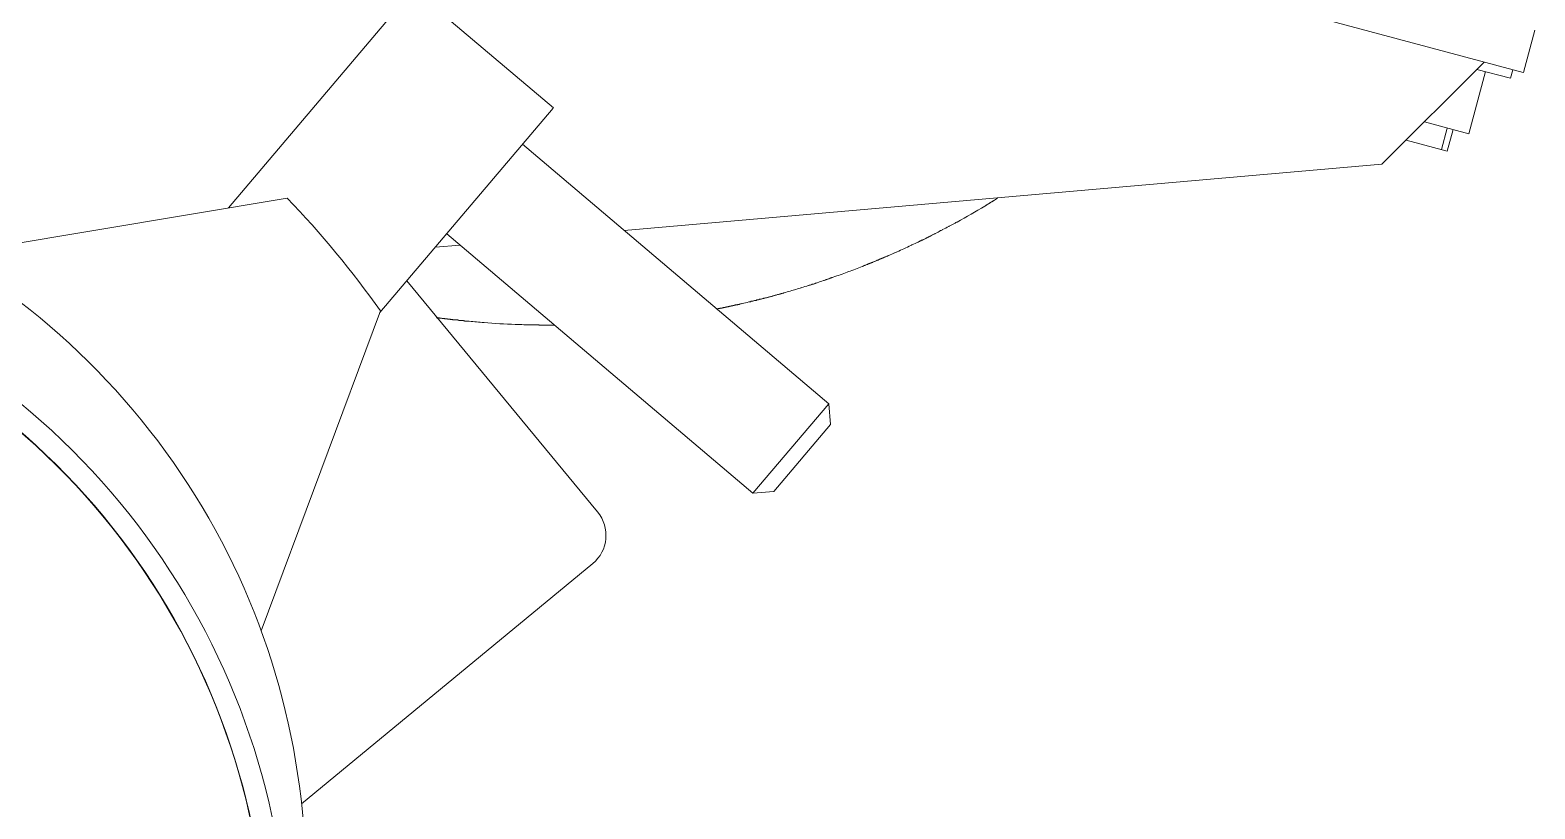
# Model space of a CAD drawing. Header units: millimetres. Extents: x 5194 to 16594, y 329 to 7592.
# Drawn here: x 11515.8 to 11721, y 3359.6 to 3465.9 of the extents above; entities that cross this region are included whole.
import ezdxf

# ---------------------------------------------------------------- set-up
doc = ezdxf.new("R2010")
doc.units = ezdxf.units.MM
doc.header["$MEASUREMENT"] = 0
doc.layers.add('PDF_Geometry', color=7, linetype='Continuous', true_color=0x231f20)

msp = doc.modelspace()

# ---------------------------------------------------------------- linework, layer by layer
at = {"layer": 'PDF_Geometry', "color": 0, "lineweight": 9}
for p, q in [((11719.45, 3460.09), (11654.73, 3477.43)), ((11568.09, 3471.42), (11542.83, 3441.62)), ((11568.09, 3471.4), (11587.16, 3455.25)), ((11721.03, 3465.87), (11719.46, 3460.09)), ((11714.13, 3461.5), (11700.17, 3447.56)), ((11717.69, 3459.31), (11713.13, 3460.52)), ((11718, 3460.46), (11717.68, 3459.31)), ((11714.31, 3460.21), (11712.02, 3451.71)), ((11587.15, 3455.24), (11563.51, 3427.36)), ((11712.03, 3451.71), (11705.95, 3453.35)), ((11709.08, 3452.51), (11708.29, 3449.59)), ((11709.08, 3449.36), (11709.87, 3452.3)), ((11582.93, 3450.29), (11624.74, 3414.89)), ((11703.46, 3450.86), (11709.08, 3449.36)), ((11700.17, 3447.57), (11596.83, 3438.53)), ((11504.92, 3435.25), (11550.87, 3442.96)), ((11646.08, 3441.91), (11646.01, 3441.87)), ((11646.12, 3441.93), (11646.08, 3441.91)), ((11646.19, 3441.98), (11646.12, 3441.93)), ((11646.24, 3441.98), (11646.19, 3441.98)), ((11646.26, 3442), (11646.24, 3442)), ((11646.24, 3442), (11646.24, 3441.98)), ((11646.28, 3442), (11646.26, 3442)), ((11646.3, 3442.02), (11646.28, 3442.02)), ((11646.28, 3442.02), (11646.28, 3442)), ((11646.33, 3442.07), (11646.3, 3442.07)), ((11646.3, 3442.07), (11646.3, 3442.05)), ((11646.3, 3442.05), (11646.3, 3442.02)), ((11646.35, 3442.07), (11646.33, 3442.07)), ((11646.39, 3442.09), (11646.35, 3442.07)), ((11646.42, 3442.11), (11646.39, 3442.11)), ((11646.39, 3442.11), (11646.39, 3442.09)), ((11646.44, 3442.14), (11646.42, 3442.11)), ((11646.46, 3442.14), (11646.44, 3442.14)), ((11646.48, 3442.16), (11646.46, 3442.14)), ((11646.51, 3442.18), (11646.48, 3442.16)), ((11646.53, 3442.18), (11646.51, 3442.18)), ((11646.57, 3442.2), (11646.53, 3442.18)), ((11646.6, 3442.23), (11646.57, 3442.23)), ((11646.57, 3442.23), (11646.57, 3442.2)), ((11646.62, 3442.25), (11646.6, 3442.23)), ((11646.64, 3442.25), (11646.62, 3442.25)), ((11646.66, 3442.27), (11646.64, 3442.25)), ((11646.69, 3442.29), (11646.66, 3442.27)), ((11646.71, 3442.29), (11646.69, 3442.29)), ((11646.75, 3442.32), (11646.71, 3442.29)), ((11646.78, 3442.34), (11646.75, 3442.32)), ((11646.8, 3442.36), (11646.78, 3442.34)), ((11646.82, 3442.36), (11646.8, 3442.36)), ((11646.84, 3442.36), (11646.82, 3442.36)), ((11646.87, 3442.41), (11646.84, 3442.38)), ((11646.84, 3442.38), (11646.84, 3442.36)), ((11646.89, 3442.41), (11646.87, 3442.41)), ((11646.93, 3442.43), (11646.89, 3442.43)), ((11646.89, 3442.43), (11646.89, 3442.41)), ((11646.96, 3442.45), (11646.93, 3442.43)), ((11646.98, 3442.45), (11646.96, 3442.45)), ((11647, 3442.45), (11646.98, 3442.45)), ((11647.02, 3442.47), (11647, 3442.45)), ((11647.05, 3442.5), (11647.02, 3442.5)), ((11647.02, 3442.5), (11647.02, 3442.47)), ((11647.07, 3442.5), (11647.05, 3442.5)), ((11647.11, 3442.52), (11647.07, 3442.5)), ((11647.16, 3442.56), (11647.11, 3442.54)), ((11647.11, 3442.54), (11647.11, 3442.52)), ((11647.18, 3442.56), (11647.16, 3442.56)), ((11647.2, 3442.59), (11647.18, 3442.56)), ((11647.22, 3442.61), (11647.2, 3442.59)), ((11647.25, 3442.61), (11647.22, 3442.61)), ((11647.27, 3442.63), (11647.25, 3442.61)), ((11647.31, 3442.68), (11647.27, 3442.65)), ((11647.27, 3442.65), (11647.27, 3442.63)), ((11647.34, 3442.68), (11647.31, 3442.68)), ((11647.36, 3442.68), (11647.34, 3442.68)), ((11647.38, 3442.72), (11647.36, 3442.7)), ((11647.36, 3442.7), (11647.36, 3442.68)), ((11647.4, 3442.72), (11647.38, 3442.72)), ((11647.43, 3442.74), (11647.4, 3442.74)), ((11647.4, 3442.74), (11647.4, 3442.72)), ((11647.45, 3442.74), (11647.43, 3442.74)), ((11647.49, 3442.77), (11647.45, 3442.77)), ((11647.45, 3442.77), (11647.45, 3442.74)), ((11647.52, 3442.79), (11647.49, 3442.79)), ((11647.49, 3442.79), (11647.49, 3442.77)), ((11647.54, 3442.79), (11647.52, 3442.79)), ((11647.56, 3442.83), (11647.54, 3442.81)), ((11647.54, 3442.81), (11647.54, 3442.79)), ((11647.58, 3442.83), (11647.56, 3442.83)), ((11647.61, 3442.86), (11647.58, 3442.86)), ((11647.58, 3442.86), (11647.58, 3442.83)), ((11647.63, 3442.86), (11647.61, 3442.86)), ((11647.67, 3442.9), (11647.63, 3442.88)), ((11647.63, 3442.88), (11647.63, 3442.86)), ((11647.7, 3442.92), (11647.67, 3442.9)), ((11647.72, 3442.92), (11647.7, 3442.92)), ((11572.61, 3438.08), (11614.37, 3402.68)), ((11638.63, 3437.82), (11638.59, 3437.77)), ((11638.72, 3437.84), (11638.63, 3437.82)), ((11638.79, 3437.86), (11638.72, 3437.84)), ((11638.84, 3437.93), (11638.79, 3437.86)), ((11638.88, 3437.95), (11638.84, 3437.93)), ((11638.97, 3438), (11638.88, 3437.95)), ((11639.06, 3438.02), (11638.97, 3438)), ((11639.11, 3438.04), (11639.06, 3438.02)), ((11639.17, 3438.09), (11639.11, 3438.04)), ((11639.24, 3438.13), (11639.17, 3438.09)), ((11640.05, 3438.54), (11639.98, 3438.52)), ((11640.12, 3438.58), (11640.05, 3438.54)), ((11640.21, 3438.61), (11640.12, 3438.58)), ((11640.25, 3438.65), (11640.21, 3438.61)), ((11641.13, 3439.12), (11641.09, 3439.08)), ((11641.22, 3439.15), (11641.13, 3439.12)), ((11642.01, 3439.6), (11641.94, 3439.55)), ((11642.07, 3439.62), (11642.01, 3439.6)), ((11642.14, 3439.66), (11642.07, 3439.62)), ((11642.21, 3439.69), (11642.14, 3439.66)), ((11574.39, 3436.55), (11571.08, 3436.26)), ((11636, 3436.51), (11635.91, 3436.47)), ((11636.03, 3436.56), (11636, 3436.51)), ((11636.09, 3436.58), (11636.03, 3436.56)), ((11636.95, 3436.96), (11636.88, 3436.94)), ((11636.99, 3437.01), (11636.95, 3436.96)), ((11637.08, 3437.03), (11636.99, 3437.01)), ((11637.13, 3437.08), (11637.08, 3437.03)), ((11637.19, 3437.12), (11637.13, 3437.08)), ((11637.28, 3437.14), (11637.19, 3437.12)), ((11637.35, 3437.19), (11637.28, 3437.14)), ((11637.4, 3437.21), (11637.35, 3437.19)), ((11637.49, 3437.23), (11637.4, 3437.21)), ((11637.55, 3437.28), (11637.49, 3437.23)), ((11637.62, 3437.3), (11637.55, 3437.28)), ((11637.69, 3437.32), (11637.62, 3437.3)), ((11637.76, 3437.37), (11637.69, 3437.32)), ((11637.85, 3437.41), (11637.76, 3437.37)), ((11637.87, 3437.44), (11637.85, 3437.41)), ((11637.96, 3437.48), (11637.87, 3437.44)), ((11638.03, 3437.5), (11637.96, 3437.48)), ((11638.09, 3437.55), (11638.03, 3437.5)), ((11638.14, 3437.57), (11638.09, 3437.55)), ((11638.23, 3437.62), (11638.14, 3437.57)), ((11638.3, 3437.64), (11638.23, 3437.62)), ((11638.36, 3437.68), (11638.3, 3437.64)), ((11638.43, 3437.73), (11638.36, 3437.68)), ((11638.5, 3437.75), (11638.43, 3437.73)), ((11638.59, 3437.77), (11638.5, 3437.75)), ((11629.46, 3433.7), (11629.41, 3433.68)), ((11629.53, 3433.75), (11629.46, 3433.7)), ((11629.62, 3433.75), (11629.53, 3433.75)), ((11629.68, 3433.79), (11629.62, 3433.75)), ((11629.75, 3433.82), (11629.68, 3433.79)), ((11629.84, 3433.86), (11629.75, 3433.82)), ((11629.89, 3433.88), (11629.84, 3433.86)), ((11629.98, 3433.91), (11629.89, 3433.88)), ((11630.04, 3433.93), (11629.98, 3433.91)), ((11630.11, 3433.97), (11630.04, 3433.93)), ((11630.2, 3434), (11630.11, 3433.97)), ((11630.25, 3434.02), (11630.2, 3434)), ((11630.34, 3434.04), (11630.25, 3434.02)), ((11630.38, 3434.06), (11630.34, 3434.04)), ((11630.45, 3434.11), (11630.38, 3434.06)), ((11630.54, 3434.13), (11630.45, 3434.11)), ((11630.58, 3434.18), (11630.54, 3434.13)), ((11630.67, 3434.18), (11630.58, 3434.18)), ((11630.74, 3434.22), (11630.67, 3434.18)), ((11630.81, 3434.24), (11630.74, 3434.22)), ((11630.9, 3434.29), (11630.81, 3434.24)), ((11630.94, 3434.31), (11630.9, 3434.29)), ((11631.03, 3434.33), (11630.94, 3434.31)), ((11631.1, 3434.36), (11631.03, 3434.33)), ((11631.17, 3434.4), (11631.1, 3434.36)), ((11631.26, 3434.42), (11631.17, 3434.4)), ((11631.33, 3434.47), (11631.26, 3434.42)), ((11631.37, 3434.49), (11631.33, 3434.47)), ((11631.44, 3434.49), (11631.37, 3434.49)), ((11631.5, 3434.54), (11631.44, 3434.49)), ((11631.59, 3434.56), (11631.5, 3434.54)), ((11631.66, 3434.6), (11631.59, 3434.56)), ((11631.73, 3434.62), (11631.66, 3434.6)), ((11631.82, 3434.67), (11631.73, 3434.62)), ((11631.86, 3434.69), (11631.82, 3434.67)), ((11631.95, 3434.71), (11631.86, 3434.69)), ((11632.02, 3434.74), (11631.95, 3434.71)), ((11632.09, 3434.78), (11632.02, 3434.74)), ((11632.18, 3434.8), (11632.09, 3434.78)), ((11632.22, 3434.85), (11632.18, 3434.8)), ((11632.27, 3434.87), (11632.22, 3434.85)), ((11632.36, 3434.89), (11632.27, 3434.87)), ((11632.43, 3434.92), (11632.36, 3434.89)), ((11632.47, 3434.96), (11632.43, 3434.92)), ((11632.56, 3434.98), (11632.47, 3434.96)), ((11632.63, 3435.01), (11632.56, 3434.98)), ((11632.72, 3435.03), (11632.63, 3435.01)), ((11632.79, 3435.07), (11632.72, 3435.03)), ((11632.88, 3435.1), (11632.79, 3435.07)), ((11632.92, 3435.14), (11632.88, 3435.1)), ((11633.75, 3435.5), (11633.69, 3435.48)), ((11633.84, 3435.52), (11633.75, 3435.5)), ((11633.89, 3435.57), (11633.84, 3435.52)), ((11633.98, 3435.59), (11633.89, 3435.57)), ((11634.05, 3435.64), (11633.98, 3435.59)), ((11593.18, 3400.13), (11567.16, 3431.66)), ((11624.08, 3431.72), (11623.99, 3431.7)), ((11624.17, 3431.75), (11624.08, 3431.72)), ((11624.22, 3431.77), (11624.17, 3431.75)), ((11624.31, 3431.79), (11624.22, 3431.77)), ((11624.38, 3431.84), (11624.31, 3431.79)), ((11624.44, 3431.84), (11624.38, 3431.84)), ((11624.53, 3431.88), (11624.44, 3431.84)), ((11624.6, 3431.88), (11624.53, 3431.88)), ((11624.67, 3431.93), (11624.6, 3431.88)), ((11624.76, 3431.95), (11624.67, 3431.93)), ((11624.78, 3431.97), (11624.76, 3431.95)), ((11624.87, 3432.02), (11624.78, 3431.97)), ((11624.96, 3432.02), (11624.87, 3432.02)), ((11625.01, 3432.06), (11624.96, 3432.02)), ((11625.1, 3432.06), (11625.01, 3432.06)), ((11625.16, 3432.11), (11625.1, 3432.06)), ((11625.23, 3432.13), (11625.16, 3432.11)), ((11625.32, 3432.15), (11625.23, 3432.13)), ((11627.34, 3432.87), (11627.25, 3432.85)), ((11627.39, 3432.92), (11627.34, 3432.87)), ((11629.32, 3433.64), (11629.28, 3433.61)), ((11629.41, 3433.68), (11629.32, 3433.64)), ((11617.07, 3429.59), (11616.98, 3429.56)), ((11617.11, 3429.61), (11617.07, 3429.59)), ((11617.2, 3429.63), (11617.11, 3429.61)), ((11617.27, 3429.65), (11617.2, 3429.63)), ((11617.31, 3429.65), (11617.27, 3429.65)), ((11617.4, 3429.7), (11617.31, 3429.65)), ((11617.47, 3429.72), (11617.4, 3429.7)), ((11617.56, 3429.72), (11617.47, 3429.72)), ((11617.63, 3429.77), (11617.56, 3429.72)), ((11617.72, 3429.79), (11617.63, 3429.77)), ((11617.79, 3429.79), (11617.72, 3429.79)), ((11617.85, 3429.81), (11617.79, 3429.79)), ((11617.94, 3429.83), (11617.85, 3429.81)), ((11618.01, 3429.86), (11617.94, 3429.83)), ((11618.08, 3429.86), (11618.01, 3429.86)), ((11618.17, 3429.88), (11618.08, 3429.86)), ((11618.21, 3429.92), (11618.17, 3429.88)), ((11618.28, 3429.92), (11618.21, 3429.92)), ((11618.37, 3429.95), (11618.28, 3429.92)), ((11618.46, 3429.97), (11618.37, 3429.95)), ((11618.53, 3429.99), (11618.46, 3429.97)), ((11618.6, 3430.01), (11618.53, 3429.99)), ((11621.97, 3431.03), (11621.9, 3431.03)), ((11622.04, 3431.07), (11621.97, 3431.03)), ((11622.13, 3431.07), (11622.04, 3431.07)), ((11622.19, 3431.09), (11622.13, 3431.07)), ((11622.28, 3431.14), (11622.19, 3431.09)), ((11622.33, 3431.14), (11622.28, 3431.14)), ((11622.42, 3431.18), (11622.33, 3431.14)), ((11622.46, 3431.21), (11622.42, 3431.18)), ((11622.55, 3431.23), (11622.46, 3431.21)), ((11622.64, 3431.23), (11622.55, 3431.23)), ((11622.71, 3431.27), (11622.64, 3431.23)), ((11622.78, 3431.27), (11622.71, 3431.27)), ((11622.87, 3431.32), (11622.78, 3431.27)), ((11622.91, 3431.34), (11622.87, 3431.32)), ((11622.98, 3431.36), (11622.91, 3431.34)), ((11623.07, 3431.39), (11622.98, 3431.36)), ((11623.14, 3431.41), (11623.07, 3431.39)), ((11563.58, 3427.55), (11547.3, 3383.92)), ((11609.42, 3427.81), (11609.4, 3427.81)), ((11609.44, 3427.81), (11609.42, 3427.81)), ((11609.47, 3427.83), (11609.44, 3427.81)), ((11609.51, 3427.83), (11609.47, 3427.83)), ((11609.56, 3427.86), (11609.51, 3427.83)), ((11609.58, 3427.86), (11609.56, 3427.86)), ((11609.6, 3427.86), (11609.58, 3427.86)), ((11609.62, 3427.86), (11609.6, 3427.86)), ((11609.65, 3427.88), (11609.62, 3427.86)), ((11609.69, 3427.88), (11609.65, 3427.88)), ((11609.74, 3427.88), (11609.69, 3427.88)), ((11609.76, 3427.88), (11609.74, 3427.88)), ((11609.78, 3427.9), (11609.76, 3427.88)), ((11609.8, 3427.9), (11609.78, 3427.9)), ((11609.83, 3427.9), (11609.8, 3427.9)), ((11609.85, 3427.9), (11609.83, 3427.9)), ((11609.89, 3427.92), (11609.85, 3427.9)), ((11609.94, 3427.92), (11609.89, 3427.92)), ((11609.98, 3427.92), (11609.94, 3427.92)), ((11610.03, 3427.95), (11609.98, 3427.92)), ((11610.07, 3427.95), (11610.03, 3427.95)), ((11610.1, 3427.95), (11610.07, 3427.95)), ((11610.12, 3427.95), (11610.1, 3427.95)), ((11610.14, 3427.95), (11610.12, 3427.95)), ((11610.16, 3427.95), (11610.14, 3427.95)), ((11610.19, 3427.97), (11610.16, 3427.95)), ((11610.21, 3427.97), (11610.19, 3427.97)), ((11610.25, 3427.97), (11610.21, 3427.97)), ((11610.28, 3427.99), (11610.25, 3427.97)), ((11610.3, 3427.99), (11610.28, 3427.99)), ((11610.32, 3427.99), (11610.3, 3427.99)), ((11610.34, 3428.01), (11610.32, 3427.99)), ((11610.37, 3428.01), (11610.34, 3428.01)), ((11610.39, 3428.01), (11610.37, 3428.01)), ((11610.43, 3428.01), (11610.39, 3428.01)), ((11610.48, 3428.01), (11610.43, 3428.01)), ((11610.52, 3428.04), (11610.48, 3428.01)), ((11610.57, 3428.04), (11610.52, 3428.04)), ((11610.61, 3428.06), (11610.57, 3428.06)), ((11610.57, 3428.06), (11610.57, 3428.04)), ((11610.66, 3428.08), (11610.61, 3428.06)), ((11610.68, 3428.08), (11610.66, 3428.08)), ((11610.7, 3428.08), (11610.68, 3428.08)), ((11610.72, 3428.08), (11610.7, 3428.08)), ((11610.77, 3428.08), (11610.72, 3428.08)), ((11610.81, 3428.1), (11610.77, 3428.1)), ((11610.77, 3428.1), (11610.77, 3428.08)), ((11610.84, 3428.1), (11610.81, 3428.1)), ((11610.86, 3428.1), (11610.84, 3428.1)), ((11610.88, 3428.13), (11610.86, 3428.1)), ((11610.9, 3428.13), (11610.88, 3428.13)), ((11610.93, 3428.13), (11610.9, 3428.13)), ((11610.95, 3428.13), (11610.93, 3428.13)), ((11610.99, 3428.13), (11610.95, 3428.13)), ((11611.02, 3428.13), (11610.99, 3428.13)), ((11611.04, 3428.15), (11611.02, 3428.13)), ((11611.06, 3428.15), (11611.04, 3428.15)), ((11611.08, 3428.15), (11611.06, 3428.15)), ((11611.11, 3428.17), (11611.08, 3428.15)), ((11611.13, 3428.17), (11611.11, 3428.17)), ((11611.17, 3428.17), (11611.13, 3428.17)), ((11611.2, 3428.19), (11611.17, 3428.17)), ((11611.22, 3428.19), (11611.2, 3428.19)), ((11611.24, 3428.19), (11611.22, 3428.19)), ((11611.26, 3428.19), (11611.24, 3428.19)), ((11611.29, 3428.19), (11611.26, 3428.19)), ((11611.31, 3428.19), (11611.29, 3428.19)), ((11611.35, 3428.22), (11611.31, 3428.19)), ((11611.4, 3428.22), (11611.35, 3428.22)), ((11611.42, 3428.24), (11611.4, 3428.24)), ((11611.4, 3428.24), (11611.4, 3428.22)), ((11611.44, 3428.24), (11611.42, 3428.24)), ((11611.47, 3428.24), (11611.44, 3428.24)), ((11611.49, 3428.24), (11611.47, 3428.24)), ((11611.53, 3428.24), (11611.49, 3428.24)), ((11611.56, 3428.26), (11611.53, 3428.24)), ((11611.58, 3428.26), (11611.56, 3428.26)), ((11611.6, 3428.26), (11611.58, 3428.26)), ((11611.62, 3428.26), (11611.6, 3428.26)), ((11611.65, 3428.28), (11611.62, 3428.26)), ((11611.69, 3428.28), (11611.65, 3428.28)), ((11611.71, 3428.31), (11611.69, 3428.31)), ((11611.69, 3428.31), (11611.69, 3428.28)), ((11611.74, 3428.31), (11611.71, 3428.31)), ((11611.76, 3428.31), (11611.74, 3428.31)), ((11611.78, 3428.31), (11611.76, 3428.31)), ((11611.8, 3428.31), (11611.78, 3428.31)), ((11611.83, 3428.33), (11611.8, 3428.31)), ((11611.87, 3428.33), (11611.83, 3428.33)), ((11611.92, 3428.33), (11611.87, 3428.33)), ((11611.96, 3428.35), (11611.92, 3428.35)), ((11611.92, 3428.35), (11611.92, 3428.33)), ((11612.01, 3428.37), (11611.96, 3428.35)), ((11612.05, 3428.37), (11612.01, 3428.37)), ((11612.1, 3428.37), (11612.05, 3428.37)), ((11612.12, 3428.4), (11612.1, 3428.37)), ((11612.14, 3428.4), (11612.12, 3428.4)), ((11612.19, 3428.4), (11612.14, 3428.4)), ((11612.23, 3428.4), (11612.19, 3428.4)), ((11612.28, 3428.4), (11612.23, 3428.4)), ((11612.3, 3428.42), (11612.28, 3428.4)), ((11612.34, 3428.44), (11612.3, 3428.42)), ((11612.41, 3428.44), (11612.34, 3428.44)), ((11612.48, 3428.44), (11612.41, 3428.44)), ((11612.55, 3428.46), (11612.48, 3428.44)), ((11612.57, 3428.49), (11612.55, 3428.46)), ((11612.66, 3428.51), (11612.57, 3428.49)), ((11612.73, 3428.51), (11612.66, 3428.51)), ((11612.79, 3428.53), (11612.73, 3428.51)), ((11612.88, 3428.55), (11612.79, 3428.53)), ((11612.93, 3428.55), (11612.88, 3428.55)), ((11613.9, 3428.8), (11613.81, 3428.78)), ((11613.96, 3428.8), (11613.9, 3428.8)), ((11614.03, 3428.82), (11613.96, 3428.8)), ((11614.12, 3428.87), (11614.03, 3428.82)), ((11614.21, 3428.87), (11614.12, 3428.87)), ((11614.3, 3428.87), (11614.21, 3428.87)), ((11614.37, 3428.89), (11614.3, 3428.87)), ((11614.44, 3428.94), (11614.37, 3428.89)), ((11614.5, 3428.94), (11614.44, 3428.94)), ((11614.59, 3428.96), (11614.5, 3428.94)), ((11614.68, 3428.98), (11614.59, 3428.96)), ((11614.75, 3429), (11614.68, 3428.98)), ((11614.84, 3429), (11614.75, 3429)), ((11614.91, 3429.05), (11614.84, 3429)), ((11615, 3429.05), (11614.91, 3429.05)), ((11615.07, 3429.07), (11615, 3429.05)), ((11615.13, 3429.09), (11615.07, 3429.07)), ((11615.22, 3429.12), (11615.13, 3429.09)), ((11615.29, 3429.14), (11615.22, 3429.12)), ((11615.36, 3429.16), (11615.29, 3429.14)), ((11615.43, 3429.18), (11615.36, 3429.16)), ((11615.52, 3429.18), (11615.43, 3429.18)), ((11615.58, 3429.21), (11615.52, 3429.18)), ((11615.65, 3429.23), (11615.58, 3429.21)), ((11615.74, 3429.25), (11615.65, 3429.23)), ((11615.81, 3429.27), (11615.74, 3429.25)), ((11615.87, 3429.3), (11615.81, 3429.27)), ((11615.96, 3429.3), (11615.87, 3429.3)), ((11616.01, 3429.32), (11615.96, 3429.3)), ((11616.1, 3429.34), (11616.01, 3429.32)), ((11616.19, 3429.36), (11616.1, 3429.34)), ((11616.23, 3429.36), (11616.19, 3429.36)), ((11616.32, 3429.38), (11616.23, 3429.36)), ((11616.37, 3429.41), (11616.32, 3429.38)), ((11616.46, 3429.43), (11616.37, 3429.41)), ((11616.53, 3429.45), (11616.46, 3429.43)), ((11616.62, 3429.47), (11616.53, 3429.45)), ((11616.68, 3429.5), (11616.62, 3429.47)), ((11616.75, 3429.5), (11616.68, 3429.5)), ((11616.84, 3429.54), (11616.75, 3429.5)), ((11616.89, 3429.54), (11616.84, 3429.54)), ((11616.98, 3429.56), (11616.89, 3429.54)), ((11571.25, 3426.63), (11571.2, 3426.65)), ((11571.27, 3426.63), (11571.25, 3426.63)), ((11571.29, 3426.63), (11571.27, 3426.63)), ((11571.34, 3426.63), (11571.29, 3426.63)), ((11571.38, 3426.63), (11571.34, 3426.63)), ((11571.43, 3426.63), (11571.38, 3426.63)), ((11571.45, 3426.61), (11571.43, 3426.63)), ((11571.47, 3426.61), (11571.45, 3426.61)), ((11571.52, 3426.61), (11571.47, 3426.61)), ((11571.56, 3426.61), (11571.52, 3426.61)), ((11571.61, 3426.59), (11571.56, 3426.61)), ((11571.63, 3426.59), (11571.61, 3426.59)), ((11571.9, 3426.56), (11571.85, 3426.56)), ((11571.97, 3426.54), (11571.9, 3426.56)), ((11571.99, 3426.54), (11571.97, 3426.54)), ((11572.03, 3426.54), (11571.99, 3426.54)), ((11572.35, 3426.5), (11572.3, 3426.52)), ((11572.39, 3426.5), (11572.35, 3426.5)), ((11572.42, 3426.5), (11572.39, 3426.5)), ((11572.44, 3426.5), (11572.42, 3426.5)), ((11572.48, 3426.5), (11572.44, 3426.5)), ((11572.53, 3426.5), (11572.48, 3426.5)), ((11572.57, 3426.5), (11572.53, 3426.5)), ((11572.6, 3426.47), (11572.57, 3426.5)), ((11572.62, 3426.47), (11572.6, 3426.47)), ((11572.66, 3426.47), (11572.62, 3426.47)), ((11572.71, 3426.47), (11572.66, 3426.47)), ((11572.71, 3426.45), (11572.71, 3426.47)), ((11572.75, 3426.45), (11572.71, 3426.45)), ((11572.78, 3426.45), (11572.75, 3426.45)), ((11572.82, 3426.45), (11572.78, 3426.45)), ((11572.87, 3426.43), (11572.82, 3426.45)), ((11572.89, 3426.43), (11572.87, 3426.43)), ((11572.91, 3426.43), (11572.89, 3426.43)), ((11572.96, 3426.43), (11572.91, 3426.43)), ((11573, 3426.43), (11572.96, 3426.43)), ((11573.05, 3426.43), (11573, 3426.43)), ((11573.07, 3426.43), (11573.05, 3426.43)), ((11573.09, 3426.43), (11573.07, 3426.43)), ((11573.14, 3426.41), (11573.09, 3426.43)), ((11573.18, 3426.41), (11573.14, 3426.41)), ((11573.23, 3426.41), (11573.18, 3426.41)), ((11573.25, 3426.41), (11573.23, 3426.41)), ((11573.29, 3426.38), (11573.25, 3426.41)), ((11573.32, 3426.38), (11573.29, 3426.38)), ((11573.36, 3426.38), (11573.32, 3426.38)), ((11573.41, 3426.38), (11573.36, 3426.38)), ((11573.43, 3426.36), (11573.41, 3426.38)), ((11573.47, 3426.36), (11573.43, 3426.36)), ((11573.5, 3426.36), (11573.47, 3426.36)), ((11573.54, 3426.36), (11573.5, 3426.36)), ((11573.59, 3426.36), (11573.54, 3426.36)), ((11573.61, 3426.36), (11573.59, 3426.36)), ((11573.65, 3426.36), (11573.61, 3426.36)), ((11573.7, 3426.34), (11573.65, 3426.36)), ((11573.74, 3426.34), (11573.7, 3426.34)), ((11573.77, 3426.34), (11573.74, 3426.34)), ((11573.81, 3426.34), (11573.77, 3426.34)), ((11573.83, 3426.32), (11573.81, 3426.34)), ((11573.88, 3426.32), (11573.83, 3426.32)), ((11573.92, 3426.32), (11573.88, 3426.32)), ((11573.97, 3426.32), (11573.92, 3426.32)), ((11573.99, 3426.32), (11573.97, 3426.32)), ((11574.01, 3426.32), (11573.99, 3426.32)), ((11574.06, 3426.32), (11574.01, 3426.32)), ((11574.1, 3426.32), (11574.06, 3426.32)), ((11574.13, 3426.32), (11574.1, 3426.32)), ((11574.15, 3426.29), (11574.13, 3426.32)), ((11574.19, 3426.29), (11574.15, 3426.29)), ((11574.24, 3426.29), (11574.19, 3426.29)), ((11574.28, 3426.29), (11574.24, 3426.29)), ((11574.28, 3426.27), (11574.28, 3426.29)), ((11574.33, 3426.27), (11574.28, 3426.27)), ((11574.37, 3426.27), (11574.33, 3426.27)), ((11574.4, 3426.27), (11574.37, 3426.27)), ((11574.42, 3426.25), (11574.4, 3426.27)), ((11574.46, 3426.25), (11574.42, 3426.25)), ((11574.51, 3426.25), (11574.46, 3426.25)), ((11574.53, 3426.25), (11574.51, 3426.25)), ((11574.55, 3426.25), (11574.53, 3426.25)), ((11574.58, 3426.25), (11574.55, 3426.25)), ((11574.6, 3426.25), (11574.58, 3426.25)), ((11574.62, 3426.25), (11574.6, 3426.25)), ((11574.67, 3426.25), (11574.62, 3426.25)), ((11574.71, 3426.25), (11574.67, 3426.25)), ((11574.76, 3426.23), (11574.71, 3426.25)), ((11574.78, 3426.23), (11574.76, 3426.23)), ((11574.8, 3426.23), (11574.78, 3426.23)), ((11574.85, 3426.23), (11574.8, 3426.23)), ((11574.89, 3426.23), (11574.85, 3426.23)), ((11574.91, 3426.2), (11574.89, 3426.23)), ((11574.94, 3426.2), (11574.91, 3426.2)), ((11574.98, 3426.2), (11574.94, 3426.2)), ((11575.03, 3426.2), (11574.98, 3426.2)), ((11575.07, 3426.18), (11575.03, 3426.2)), ((11575.09, 3426.18), (11575.07, 3426.18)), ((11575.14, 3426.18), (11575.09, 3426.18)), ((11575.16, 3426.18), (11575.14, 3426.18)), ((11575.23, 3426.18), (11575.16, 3426.18)), ((11575.25, 3426.18), (11575.23, 3426.18)), ((11575.3, 3426.18), (11575.25, 3426.18)), ((11575.34, 3426.18), (11575.3, 3426.18)), ((11575.39, 3426.18), (11575.34, 3426.18)), ((11575.43, 3426.16), (11575.39, 3426.18)), ((11577.52, 3426), (11577.43, 3426)), ((11577.61, 3425.98), (11577.52, 3426)), ((11577.7, 3425.98), (11577.61, 3425.98)), ((11582.04, 3425.71), (11581.97, 3425.71)), ((11582.09, 3425.71), (11582.04, 3425.71)), ((11582.18, 3425.71), (11582.09, 3425.71)), ((11582.27, 3425.71), (11582.18, 3425.71)), ((11582.36, 3425.71), (11582.27, 3425.71)), ((11584.52, 3425.64), (11584.43, 3425.64)), ((11584.58, 3425.64), (11584.52, 3425.64)), ((11584.63, 3425.64), (11584.58, 3425.64)), ((11585.08, 3425.64), (11585.03, 3425.64)), ((11585.1, 3425.64), (11585.08, 3425.64)), ((11585.12, 3425.64), (11585.1, 3425.64)), ((11585.15, 3425.64), (11585.12, 3425.64)), ((11585.17, 3425.64), (11585.15, 3425.64)), ((11585.21, 3425.62), (11585.17, 3425.64)), ((11585.26, 3425.62), (11585.21, 3425.62)), ((11585.3, 3425.62), (11585.26, 3425.62)), ((11585.33, 3425.62), (11585.3, 3425.62)), ((11585.35, 3425.62), (11585.33, 3425.62)), ((11585.37, 3425.62), (11585.35, 3425.62)), ((11585.39, 3425.62), (11585.37, 3425.62)), ((11585.44, 3425.62), (11585.39, 3425.62)), ((11585.46, 3425.62), (11585.44, 3425.62)), ((11585.48, 3425.62), (11585.46, 3425.62)), ((11585.51, 3425.62), (11585.48, 3425.62)), ((11585.53, 3425.62), (11585.51, 3425.62)), ((11587.17, 3425.62), (11587.15, 3425.62)), ((11587.19, 3425.62), (11587.17, 3425.62)), ((11587.24, 3425.62), (11587.19, 3425.62)), ((11624.75, 3414.89), (11614.38, 3402.68)), ((11624.75, 3414.89), (11624.97, 3412.08)), ((11617.22, 3402.92), (11624.97, 3412.07)), ((11614.38, 3402.68), (11617.22, 3402.92)), ((11552.8, 3360.29), (11592.52, 3393.08))]:
    msp.add_line(p, q, dxfattribs=at)
for centre, major_axis, start_param, end_param in [((11453.42, 3349.57), (70.69, 70.69), 4.99257, 7.260487), ((11452.19, 3348.6), (96.54, 96.54), 6.114374, 6.260845), ((11562.43, 3583.09), (116.04, 116.04), 4.434694, 4.461399), ((11603.27, 3486.28), (41.23, 41.23), 4.208522, 4.236341), ((11451.01, 3337.66), (70.7, 70.7), 2.896041, 6.640125), ((11451.03, 3337.64), (-68.6, 68.6), 1.324807, 5.137054), ((11451.06, 3337.68), (68.59, 68.59), 2.895658, 6.707951), ((11585.56, 3516.4), (64.18, 64.18), 3.840328, 3.887506), ((11589.33, 3396.94), (-3.54, 3.54), 3.047123, 4.617811)]:
    msp.add_ellipse(centre, major_axis=major_axis, ratio=1, start_param=start_param, end_param=end_param, dxfattribs=at)
for points in [[(11639.98, 3438.52), (11639.69, 3438.31), (11639.56, 3438.27), (11639.24, 3438.13)], [(11641.09, 3439.08), (11640.79, 3438.94), (11640.55, 3438.76), (11640.25, 3438.65)], [(11641.94, 3439.55), (11641.67, 3439.42), (11641.54, 3439.28), (11641.22, 3439.15)], [(11635.91, 3436.47), (11635.28, 3436.22), (11634.68, 3435.88), (11634.05, 3435.64)], [(11636.88, 3436.94), (11636.63, 3436.81), (11636.34, 3436.74), (11636.09, 3436.58)], [(11633.69, 3435.48), (11633.44, 3435.37), (11633.17, 3435.25), (11632.92, 3435.14)], [(11623.99, 3431.7), (11623.7, 3431.59), (11623.43, 3431.52), (11623.14, 3431.41)], [(11627.25, 3432.85), (11626.6, 3432.62), (11625.97, 3432.38), (11625.32, 3432.15)], [(11629.28, 3433.61), (11628.65, 3433.41), (11628.06, 3433.12), (11627.39, 3432.92)], [(11619.47, 3430.26), (11619.25, 3430.24), (11618.84, 3430.08), (11618.6, 3430.01)], [(11621.9, 3431.03), (11621.7, 3430.91), (11621.25, 3430.82), (11621.02, 3430.73)], [(11613.81, 3428.78), (11613.49, 3428.69), (11613.24, 3428.67), (11612.93, 3428.55)], [(11571.85, 3426.56), (11571.67, 3426.54), (11571.76, 3426.59), (11571.63, 3426.59)], [(11572.3, 3426.52), (11572.15, 3426.52), (11572.26, 3426.56), (11572.03, 3426.54)], [(11577.43, 3426), (11576.76, 3426.05), (11576.11, 3426.11), (11575.43, 3426.16)], [(11584.43, 3425.64), (11583.73, 3425.64), (11583.03, 3425.69), (11582.36, 3425.71)], [(11585.03, 3425.64), (11584.9, 3425.64), (11584.76, 3425.64), (11584.63, 3425.64)], [(11587.15, 3425.62), (11586.61, 3425.62), (11586.07, 3425.62), (11585.53, 3425.62)]]:
    msp.add_open_spline(points, degree=3, dxfattribs=at)

doc.saveas('drawing.dxf')
